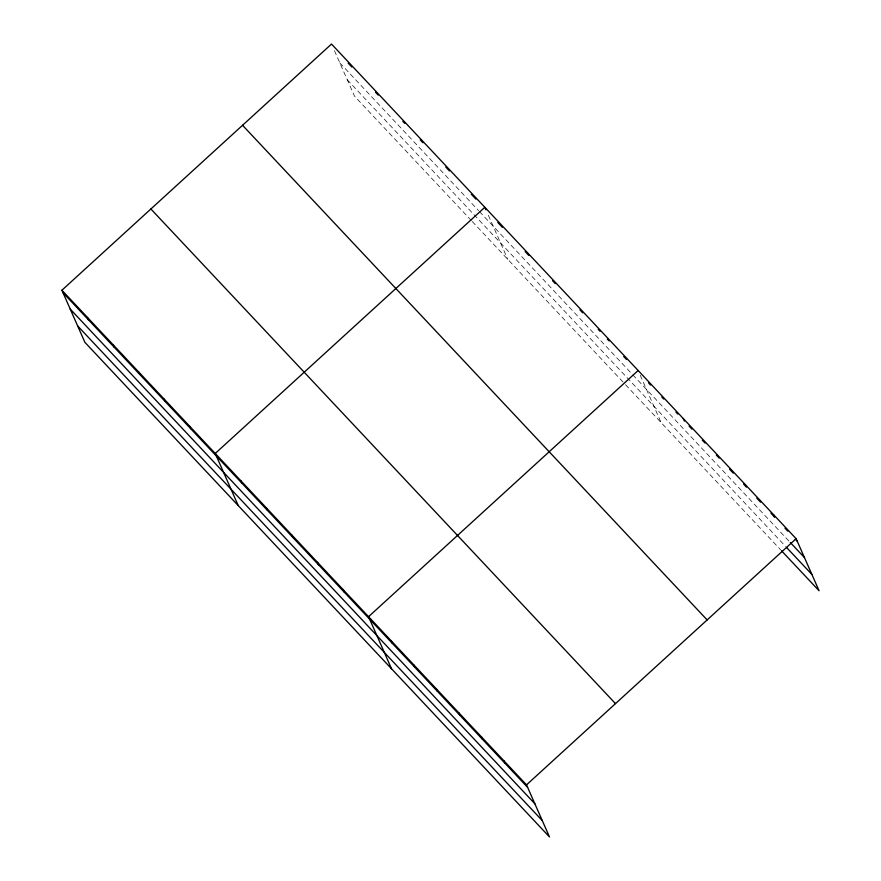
<?xml version="1.0" encoding="UTF-8"?>
<svg xmlns="http://www.w3.org/2000/svg" width="881" height="881" viewBox="0 0 881 881"><rect width="100%" height="100%" fill="white"/><g stroke="black" fill="none" stroke-linecap="round" stroke-linejoin="round"><path stroke-width="0.66" stroke-dasharray="4.41 3.3" d="M339.835 62.925L478.548 210.603M479.462 211.583L631.875 373.841M632.778 374.81L789.387 541.54M347.268 79.775L785.544 546.385M471.302 220.503L354.481 96.128L334.064 49.843M472.205 221.472L624.618 383.731M625.532 384.7L780.533 549.722M640.223 375.207L661.124 422.594M488.349 215.25L507.797 259.366"/><path stroke-width="1.32" d="M61.912 290.234L526.519 784.861L549.491 836.95L84.884 342.313L61.912 290.234L331.509 44.05L796.116 538.687L819.088 590.766L781.469 550.724M638.152 370.505L368.555 616.689L391.527 668.778M526.519 784.861L796.116 538.687M348.138 63.08L351.783 66.967M375.515 92.23L378.257 95.148M402.892 121.38L404.72 123.318M420.237 139.837L422.968 142.755M445.786 167.049L449.431 170.936M471.335 194.249L475.905 199.106M497.809 222.43L502.368 227.287M525.186 251.57L528.831 255.457M552.563 280.72L555.294 283.638M579.94 309.87L582.671 312.788M598.188 329.307L600.016 331.245M607.317 339.02L609.145 340.958M623.748 356.508L626.479 359.426M648.658 383.037L650.541 385.041M661.829 397.045L663.701 399.049M675.925 412.066L677.808 414.07M689.096 426.085L691.915 429.08M702.256 440.093L705.075 443.099M716.363 455.114L719.182 458.109M729.523 469.121L733.278 473.13M743.63 484.143L746.449 487.149M756.79 498.15L760.556 502.159M770.897 513.171L774.652 517.18L773.551 514.658M784.993 528.193L787.823 531.188M795.345 539.194L797.217 541.198M790.334 542.542L804.441 557.563M786.48 547.387L811.864 574.412M242.55 125.289L707.146 619.927M150.882 208.995L615.478 703.622M63.025 292.745L527.62 787.383M70.238 309.11L534.844 803.736M77.671 325.959L542.278 820.596M683.282 418.563L684.394 421.074M485.938 209.799L484.825 207.277L215.239 453.462L238.211 505.54M503.954 760.843L505.055 763.353M481.378 736.813L482.491 739.335M458.814 712.795L459.926 715.306M436.249 688.766L437.361 691.277M413.685 664.737L414.797 667.258M391.12 640.718L392.232 643.229M342.995 589.488L344.108 591.999M317.446 562.276L318.559 564.798M291.897 535.075L292.999 537.586M266.337 507.874L267.45 510.385M240.788 480.663L241.901 483.184M189.679 426.261L190.792 428.772M164.13 399.049L165.243 401.571M138.57 371.848L139.683 374.359M113.021 344.636L114.134 347.158M87.472 317.435L88.585 319.957"/></g></svg>
